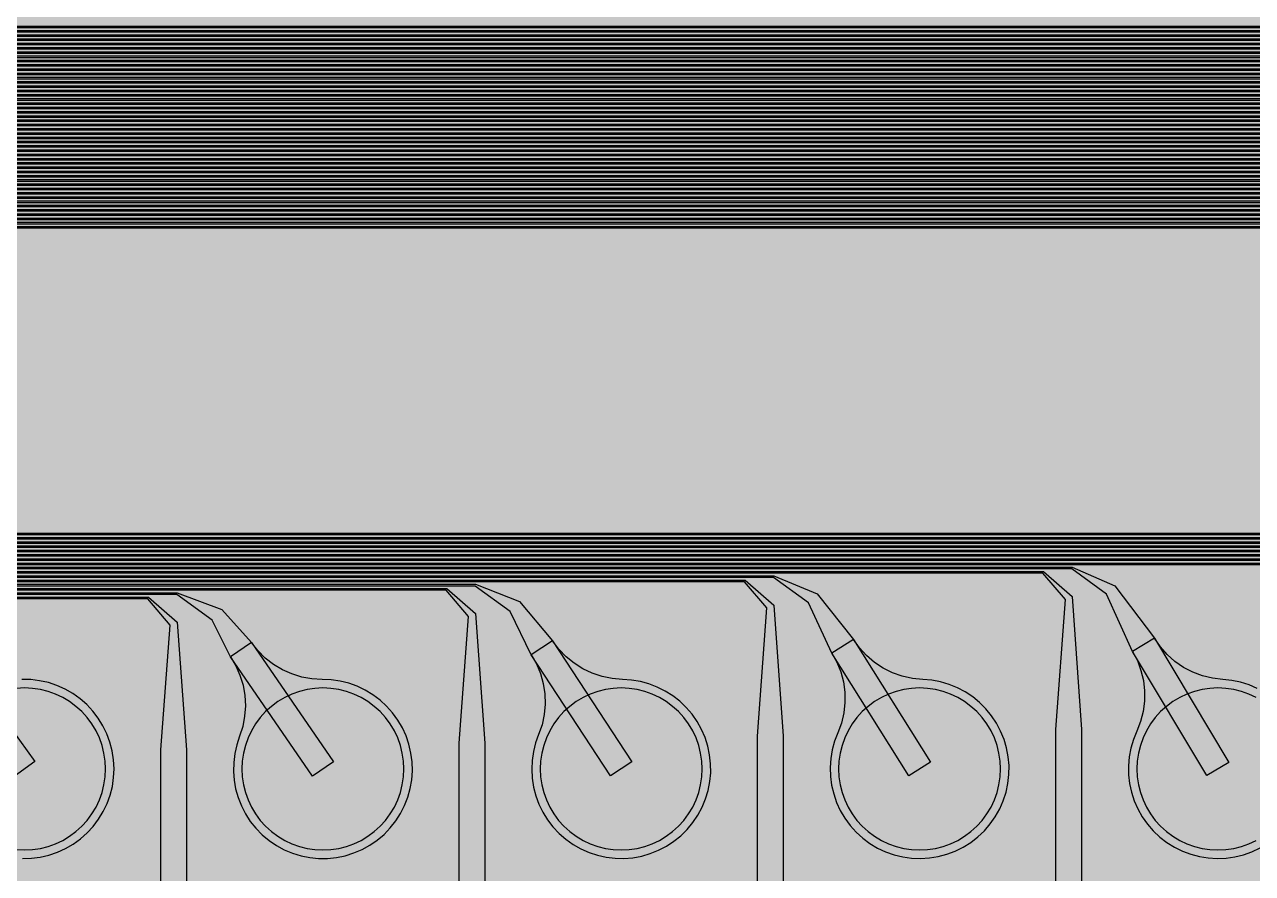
# Model space of a CAD drawing. Header units: metres. Extents: x -7240 to 10960, y -29667 to 1823.
# Drawn here: x -2627 to -1187, y -20165 to -19170 of the extents above; entities that cross this region are included whole.
import ezdxf

# ---------------------------------------------------------------- set-up
doc = ezdxf.new("R2010")
doc.units = ezdxf.units.M
for name, color, linetype in [('Metal1', 4, 'CONTINUOUS'), ('Polyimide', 7, 'CONTINUOUS'), ('Polyimide_Negative', 5, 'CONTINUOUS')]:
    doc.layers.add(name, color=color, linetype=linetype)

msp = doc.modelspace()

# ---------------------------------------------------------------- hatches: boundary and pattern name
at = {"layer": 'Polyimide'}
msp.add_hatch(color=7, dxfattribs=at).paths.add_polyline_path([(4088.5, -11806.9), (4098.7, -11851.2), (4115.6, -11893.5), (4138.6, -11932.7), (4167.4, -11968), (4201.1, -11998.5), (4239, -12023.6), (4280.3, -12042.7), (4349.2, -12073.7), (4413.2, -12113.8), (4471.3, -12162), (4522.3, -12217.7), (4565.4, -12279.7), (4599.7, -12346.9), (4624.7, -12418.2), (4639.9, -12492.2), (4645, -12567.5), (4639.9, -12642.8), (4624.7, -12716.8), (4599.7, -12788.1), (4565.4, -12855.3), (4522.3, -12917.3), (4471.3, -12973), (4413.2, -13021.2), (4349.2, -13061.3), (4280.3, -13092.3), (4239, -13111.4), (4201.1, -13136.5), (4167.4, -13167), (4138.6, -13202.3), (4115.6, -13241.5), (4098.7, -13283.8), (4088.5, -13328.1), (4085, -13373.5), (4085, -13567.5), (4099.4, -13861.6), (4142.6, -14152.8), (4214.2, -14438.4), (4313.4, -14715.5), (4439.2, -14981.7), (4590.6, -15234.2), (4766, -15470.7), (4963.7, -15688.8), (5181.8, -15886.5), (5418.3, -16061.9), (5670.8, -16213.3), (5936.9, -16339.1), (6214.1, -16438.3), (6499.7, -16509.9), (6790.9, -16553.1), (7085, -16567.5), (9960.4, -16567.5), (10038.8, -16571.4), (10116.4, -16582.9), (10192.6, -16601.9), (10266.5, -16628.4), (10337.5, -16662), (10404.8, -16702.3), (10467.9, -16749.1), (10526.1, -16801.8), (10578.8, -16860), (10625.6, -16923), (10665.9, -16990.4), (10699.5, -17061.4), (10725.9, -17135.3), (10745, -17211.4), (10756.5, -17289.1), (10760.4, -17367.5), (10760.4, -21957.3), (10721.6, -22012.9), (10686, -22070.6), (10653.6, -22130.1), (10624.5, -22191.4), (10598.9, -22254.2), (10576.8, -22318.2), (10558.3, -22383.5), (10543.4, -22449.6), (10532.2, -22516.5), (10524.7, -22583.8), (10521, -22651.5), (10521, -22719.3), (10524.7, -22787), (10532.2, -22854.4), (10543.4, -22921.2), (10558.3, -22987.4), (10576.8, -23052.6), (10598.9, -23116.7), (10624.5, -23179.5), (10653.6, -23240.7), (10686, -23300.3), (10721.6, -23357.9), (10760.4, -23413.5), (10760.4, -28667.5), (10756.5, -28745.9), (10745, -28823.6), (10725.9, -28899.7), (10699.5, -28973.6), (10665.9, -29044.6), (10625.6, -29112), (10578.8, -29175), (10526.1, -29233.2), (10467.9, -29285.9), (10404.8, -29332.7), (10337.5, -29373), (10266.5, -29406.6), (10192.6, -29433.1), (10116.4, -29452.1), (10038.8, -29463.6), (9960.4, -29467.5), (-6239.6, -29467.5), (-6318, -29463.6), (-6395.7, -29452.1), (-6471.9, -29433.1), (-6545.8, -29406.6), (-6616.7, -29373), (-6684.1, -29332.7), (-6747.1, -29285.9), (-6805.3, -29233.2), (-6858, -29175), (-6904.8, -29112), (-6945.2, -29044.6), (-6978.7, -28973.6), (-7005.2, -28899.7), (-7024.3, -28823.6), (-7035.8, -28745.9), (-7039.6, -28667.5), (-7039.6, -23426.3), (-6999.4, -23370.1), (-6962.3, -23311.6), (-6928.7, -23251.2), (-6898.5, -23189), (-6871.8, -23125.1), (-6848.8, -23059.9), (-6829.5, -22993.4), (-6814, -22926), (-6802.4, -22857.8), (-6794.6, -22789.1), (-6790.7, -22720), (-6790.7, -22650.8), (-6794.6, -22581.8), (-6802.4, -22513), (-6814, -22444.8), (-6829.5, -22377.4), (-6848.8, -22311), (-6871.8, -22245.7), (-6898.5, -22181.9), (-6928.7, -22119.7), (-6962.3, -22059.2), (-6999.4, -22000.8), (-7039.6, -21944.5), (-7039.6, -17367.5), (-7035.8, -17289.1), (-7024.3, -17211.4), (-7005.2, -17135.3), (-6978.7, -17061.4), (-6945.2, -16990.4), (-6904.8, -16923), (-6858, -16860), (-6805.3, -16801.8), (-6747.1, -16749.1), (-6684.1, -16702.3), (-6616.7, -16662), (-6545.8, -16628.4), (-6471.9, -16601.9), (-6395.7, -16582.9), (-6318, -16571.4), (-6239.6, -16567.5), (-3334, -16567.5), (-3039.9, -16553.1), (-2748.7, -16509.9), (-2463.1, -16438.3), (-2185.9, -16339.1), (-1919.8, -16213.3), (-1667.3, -16061.9), (-1430.8, -15886.5), (-1212.7, -15688.8), (-1015, -15470.7), (-839.6, -15234.2), (-688.2, -14981.7), (-562.4, -14715.5), (-463.2, -14438.4), (-391.6, -14152.8), (-348.4, -13861.6), (-334, -13567.5), (-334, -13373.5), (-337.5, -13328.1), (-347.7, -13283.8), (-364.6, -13241.5), (-387.6, -13202.3), (-416.4, -13167), (-450.1, -13136.5), (-488, -13111.4), (-529.3, -13092.3), (-529.3, -13092.3), (-598.2, -13061.3), (-662.2, -13021.2), (-720.3, -12973), (-771.3, -12917.3), (-814.4, -12855.3), (-848.7, -12788.1), (-873.7, -12716.8), (-888.9, -12642.8), (-894, -12567.5), (-888.9, -12492.2), (-873.7, -12418.2), (-848.7, -12346.9), (-814.4, -12279.7), (-771.3, -12217.7), (-720.3, -12162), (-662.2, -12113.8), (-598.2, -12073.7), (-529.3, -12042.7), (-488, -12023.6), (-450.1, -11998.5), (-416.4, -11968), (-387.6, -11932.7), (-364.6, -11893.5), (-347.7, -11851.2), (-337.5, -11806.9), (-334, -11761.5), (-334, -11074.3), (-337.5, -11028.9), (-347.7, -10984.6), (-364.6, -10942.4), (-387.6, -10903.1), (-416.4, -10867.8), (-450.1, -10837.3), (-488, -10812.2), (-529.3, -10793.2), (-529.3, -10793.2), (-598.2, -10762.1), (-662.2, -10722.1), (-720.3, -10673.8), (-771.3, -10618.1), (-814.4, -10556.1), (-848.7, -10488.9), (-873.7, -10417.6), (-888.9, -10343.7), (-894, -10268.3), (-888.9, -10193), (-873.7, -10119), (-848.7, -10047.8), (-814.4, -9980.5), (-771.3, -9918.5), (-720.3, -9862.9), (-662.2, -9814.6), (-598.2, -9774.6), (-529.3, -9743.5), (-488, -9724.5), (-450.1, -9699.4), (-416.4, -9668.8), (-387.6, -9633.5), (-364.6, -9594.3), (-347.7, -9552), (-337.5, -9507.7), (-334, -9462.4), (-334, -8775.1), (-337.5, -8729.8), (-347.7, -8685.5), (-364.6, -8643.2), (-387.6, -8604), (-416.4, -8568.7), (-450.1, -8538.1), (-488, -8513), (-529.3, -8494), (-529.3, -8494), (-598.2, -8462.9), (-662.2, -8422.9), (-720.3, -8374.6), (-771.3, -8319), (-814.4, -8257), (-848.7, -8189.7), (-873.7, -8118.5), (-888.9, -8044.5), (-894, -7969.2), (-888.9, -7893.8), (-873.7, -7819.9), (-848.7, -7748.6), (-814.4, -7681.4), (-771.3, -7619.4), (-720.3, -7563.7), (-662.2, -7515.4), (-598.2, -7475.4), (-529.3, -7444.3), (-529.3, -7444.3), (-488, -7425.3), (-450.1, -7400.2), (-416.4, -7369.7), (-387.6, -7334.4), (-364.6, -7295.1), (-347.7, -7252.9), (-337.5, -7208.6), (-334, -7163.2), (-334, -6476), (-337.5, -6430.6), (-347.7, -6386.3), (-364.6, -6344), (-387.6, -6304.8), (-416.4, -6269.5), (-450.1, -6239), (-488, -6213.9), (-529.3, -6194.8), (-529.3, -6194.8), (-598.2, -6163.8), (-662.2, -6123.7), (-720.3, -6075.5), (-771.3, -6019.8), (-814.4, -5957.8), (-848.7, -5890.6), (-873.7, -5819.3), (-888.9, -5745.3), (-894, -5670), (-888.9, -5594.7), (-873.7, -5520.7), (-848.7, -5449.4), (-814.4, -5382.2), (-771.3, -5320.2), (-720.3, -5264.5), (-662.2, -5216.3), (-598.2, -5176.2), (-529.3, -5145.2), (-529.3, -5145.2), (-488, -5126.1), (-450.1, -5101), (-416.4, -5070.5), (-387.6, -5035.2), (-364.6, -4996), (-347.7, -4953.7), (-337.5, -4909.4), (-334, -4864), (-334, 380), (-334, 1522.5), (-289, 1522.5), (-288.8, 1515.6), (-288.1, 1508.8), (-287, 1502), (-285.4, 1495.3), (-283.4, 1488.7), (-281, 1482.3), (-278.2, 1476.1), (-274.9, 1470), (-271.3, 1464.2), (-267.3, 1458.6), (-262.9, 1453.3), (-258.2, 1448.3), (-253.2, 1443.6), (-247.9, 1439.2), (-242.3, 1435.2), (-236.5, 1431.6), (-230.4, 1428.3), (-224.2, 1425.5), (-217.8, 1423.1), (-211.2, 1421.1), (-204.5, 1419.5), (-197.7, 1418.4), (-190.9, 1417.7), (-184, 1417.5), (-177.1, 1417.7), (-170.3, 1418.4), (-163.5, 1419.5), (-156.8, 1421.1), (-150.2, 1423.1), (-143.8, 1425.5), (-137.6, 1428.3), (-131.5, 1431.6), (-125.7, 1435.2), (-120.1, 1439.2), (-114.8, 1443.6), (-109.8, 1448.3), (-105.1, 1453.3), (-100.7, 1458.6), (-96.7, 1464.2), (-93.1, 1470), (-89.8, 1476.1), (-87, 1482.3), (-84.6, 1488.7), (-82.6, 1495.3), (-81, 1502), (-79.9, 1508.8), (-79.2, 1515.6), (-79, 1522.5), (1786, 1522.5), (3835, 1522.5), (3835.2, 1529), (3835.9, 1535.6), (3836.9, 1542), (3838.4, 1548.4), (3840.3, 1554.6), (3842.6, 1560.8), (3845.3, 1566.7), (3848.4, 1572.5), (3851.9, 1578.1), (3855.7, 1583.4), (3859.8, 1588.4), (3864.3, 1593.2), (3869.1, 1597.7), (3874.1, 1601.8), (3879.4, 1605.6), (3885, 1609.1), (3890.8, 1612.2), (3896.7, 1614.9), (3902.9, 1617.2), (3909.1, 1619.1), (3915.5, 1620.6), (3921.9, 1621.6), (3928.5, 1622.3), (3935, 1622.5), (3941.5, 1622.3), (3948.1, 1621.6), (3954.5, 1620.6), (3960.9, 1619.1), (3967.1, 1617.2), (3973.3, 1614.9), (3979.2, 1612.2), (3985, 1609.1), (3990.6, 1605.6), (3995.9, 1601.8), (4000.9, 1597.7), (4005.7, 1593.2), (4010.2, 1588.4), (4014.3, 1583.4), (4018.1, 1578.1), (4021.6, 1572.5), (4024.7, 1566.7), (4027.4, 1560.8), (4029.7, 1554.6), (4031.6, 1548.4), (4033.1, 1542), (4034.1, 1535.6), (4034.8, 1529), (4035, 1522.5), (4085, 1522.5), (4085, 380), (4085, 330), (4085, -4864), (4088.5, -4909.4), (4098.7, -4953.7), (4115.6, -4996), (4138.6, -5035.2), (4167.4, -5070.5), (4201.1, -5101), (4239, -5126.1), (4280.3, -5145.2), (4280.3, -5145.2), (4349.2, -5176.2), (4413.2, -5216.3), (4471.3, -5264.5), (4522.3, -5320.2), (4565.4, -5382.2), (4599.7, -5449.4), (4624.7, -5520.7), (4639.9, -5594.7), (4645, -5670), (4639.9, -5745.3), (4624.7, -5819.3), (4599.7, -5890.6), (4565.4, -5957.8), (4522.3, -6019.8), (4471.3, -6075.5), (4413.2, -6123.7), (4349.2, -6163.8), (4280.3, -6194.8), (4239, -6213.9), (4201.1, -6239), (4167.4, -6269.5), (4138.6, -6304.8), (4115.6, -6344), (4098.7, -6386.3), (4088.5, -6430.6), (4085, -6476), (4085, -11761.5), (4088.5, -11806.9)])

# ---------------------------------------------------------------- linework, layer by layer
at = {"layer": 'Metal1'}
for points in [[(898.9, -18191.7), (898.9, -19377.9), (868.3, -19408.5), (-6037.5, -19408.5), (-6068.1, -19377.9), (-6068.1, -16796.6)], [(-6066.1, -16797.4), (-6066.1, -19377.1), (-6036.7, -19406.5), (867.5, -19406.5), (896.9, -19377.1), (896.9, -18191.7)], [(893.9, -18191.7), (893.9, -19372.9), (863.3, -19403.5), (-6032.5, -19403.5), (-6063.1, -19372.9), (-6063.1, -16801.6)], [(-6061.1, -16802.4), (-6061.1, -19372.1), (-6031.7, -19401.5), (862.5, -19401.5), (891.9, -19372.1), (891.9, -18191.7)], [(888.9, -18191.7), (888.9, -19367.9), (858.3, -19398.5), (-6027.5, -19398.5), (-6058.1, -19367.9), (-6058.1, -16806.6)], [(-6056.1, -16807.4), (-6056.1, -19367.1), (-6026.7, -19396.5), (857.5, -19396.5), (886.9, -19367.1), (886.9, -18191.7)], [(883.9, -18191.7), (883.9, -19362.9), (853.3, -19393.5), (-6022.5, -19393.5), (-6053.1, -19362.9), (-6053.1, -16811.6)], [(-6051.1, -16812.4), (-6051.1, -19362.1), (-6021.7, -19391.5), (852.5, -19391.5), (881.9, -19362.1), (881.9, -18191.7)], [(878.9, -18191.7), (878.9, -19357.9), (848.3, -19388.5), (-6017.5, -19388.5), (-6048.1, -19357.9), (-6048.1, -16816.6)], [(-6046.1, -16817.4), (-6046.1, -19357.1), (-6016.7, -19386.5), (847.5, -19386.5), (876.9, -19357.1), (876.9, -18191.7)], [(873.9, -18191.7), (873.9, -19352.9), (843.3, -19383.5), (-6012.5, -19383.5), (-6043.1, -19352.9), (-6043.1, -16821.6)], [(-6041.1, -16822.4), (-6041.1, -19352.1), (-6011.7, -19381.5), (842.5, -19381.5), (871.9, -19352.1), (871.9, -18191.7)], [(868.9, -18191.7), (868.9, -19347.9), (838.3, -19378.5), (-6007.5, -19378.5), (-6038.1, -19347.9), (-6038.1, -16826.6)], [(-6036.1, -16827.4), (-6036.1, -19347.1), (-6006.7, -19376.5), (837.5, -19376.5), (866.9, -19347.1), (866.9, -18191.7)], [(863.9, -18191.7), (863.9, -19342.9), (833.3, -19373.5), (-6002.5, -19373.5), (-6033.1, -19342.9), (-6033.1, -16831.6)], [(-6031.1, -16832.4), (-6031.1, -19342.1), (-6001.7, -19371.5), (832.5, -19371.5), (861.9, -19342.1), (861.9, -18191.7)], [(858.9, -18191.7), (858.9, -19337.9), (828.3, -19368.5), (-5997.5, -19368.5), (-6028.1, -19337.9), (-6028.1, -16836.6)], [(-6026.1, -16837.4), (-6026.1, -19337.1), (-5996.7, -19366.5), (827.5, -19366.5), (856.9, -19337.1), (856.9, -18191.7)], [(853.9, -18191.7), (853.9, -19332.9), (823.3, -19363.5), (-5992.5, -19363.5), (-6023.1, -19332.9), (-6023.1, -16841.6)], [(-6021.1, -16842.4), (-6021.1, -19332.1), (-5991.7, -19361.5), (822.5, -19361.5), (851.9, -19332.1), (851.9, -18191.7)], [(848.9, -18191.7), (848.9, -19327.9), (818.3, -19358.5), (-5987.5, -19358.5), (-6018.1, -19327.9), (-6018.1, -16846.6)], [(-6016.1, -16847.4), (-6016.1, -19327.1), (-5986.7, -19356.5), (817.5, -19356.5), (846.9, -19327.1), (846.9, -18191.7)], [(843.9, -18191.7), (843.9, -19322.9), (813.3, -19353.5), (-5982.5, -19353.5), (-6013.1, -19322.9), (-6013.1, -16851.6)], [(-6011.1, -16852.4), (-6011.1, -19322.1), (-5981.7, -19351.5), (812.5, -19351.5), (841.9, -19322.1), (841.9, -18191.7)], [(838.9, -18191.7), (838.9, -19317.9), (808.3, -19348.5), (-5977.5, -19348.5), (-6008.1, -19317.9), (-6008.1, -16856.6)], [(-6006.1, -16857.4), (-6006.1, -19317.1), (-5976.7, -19346.5), (807.5, -19346.5), (836.9, -19317.1), (836.9, -18191.7)], [(833.9, -18191.7), (833.9, -19312.9), (803.3, -19343.5), (-5972.5, -19343.5), (-6003.1, -19312.9), (-6003.1, -16861.6)], [(-6001.1, -16862.4), (-6001.1, -19312.1), (-5971.7, -19341.5), (802.5, -19341.5), (831.9, -19312.1), (831.9, -18191.7)], [(828.9, -18191.7), (828.9, -19307.9), (798.3, -19338.5), (-5967.5, -19338.5), (-5998.1, -19307.9), (-5998.1, -16866.6)], [(-5996.1, -16867.4), (-5996.1, -19307.1), (-5966.7, -19336.5), (797.5, -19336.5), (826.9, -19307.1), (826.9, -18191.7)], [(823.9, -18191.7), (823.9, -19302.9), (793.3, -19333.5), (-5962.5, -19333.5), (-5993.1, -19302.9), (-5993.1, -16871.6)], [(-5991.1, -16872.4), (-5991.1, -19302.1), (-5961.7, -19331.5), (792.5, -19331.5), (821.9, -19302.1), (821.9, -18191.7)], [(818.9, -18191.7), (818.9, -19297.9), (788.3, -19328.5), (-5957.5, -19328.5), (-5988.1, -19297.9), (-5988.1, -16876.6)], [(-5986.1, -16877.4), (-5986.1, -19297.1), (-5956.7, -19326.5), (787.5, -19326.5), (816.9, -19297.1), (816.9, -18191.7)], [(813.9, -18191.7), (813.9, -19292.9), (783.3, -19323.5), (-5952.5, -19323.5), (-5983.1, -19292.9), (-5983.1, -16881.6)], [(-5981.1, -16882.4), (-5981.1, -19292.1), (-5951.7, -19321.5), (782.5, -19321.5), (811.9, -19292.1), (811.9, -18191.7)], [(808.9, -18191.7), (808.9, -19287.9), (778.3, -19318.5), (-5947.5, -19318.5), (-5978.1, -19287.9), (-5978.1, -16886.6)], [(-5976.1, -16887.4), (-5976.1, -19287.1), (-5946.7, -19316.5), (777.5, -19316.5), (806.9, -19287.1), (806.9, -18191.7)], [(803.9, -18191.7), (803.9, -19282.9), (773.3, -19313.5), (-5942.5, -19313.5), (-5973.1, -19282.9), (-5973.1, -16891.6)], [(-5971.1, -16892.4), (-5971.1, -19282.1), (-5941.7, -19311.5), (772.5, -19311.5), (801.9, -19282.1), (801.9, -18191.7)], [(798.9, -18191.7), (798.9, -19277.9), (768.3, -19308.5), (-5937.5, -19308.5), (-5968.1, -19277.9), (-5968.1, -16896.6)], [(-5966.1, -16897.4), (-5966.1, -19277.1), (-5936.7, -19306.5), (767.5, -19306.5), (796.9, -19277.1), (796.9, -18191.7)], [(793.9, -18191.7), (793.9, -19272.9), (763.3, -19303.5), (-5932.5, -19303.5), (-5963.1, -19272.9), (-5963.1, -16901.6)], [(-5961.1, -16902.4), (-5961.1, -19272.1), (-5931.7, -19301.5), (762.5, -19301.5), (791.9, -19272.1), (791.9, -18191.7)], [(788.9, -18191.7), (788.9, -19267.9), (758.3, -19298.5), (-5927.5, -19298.5), (-5958.1, -19267.9), (-5958.1, -16906.6)], [(-5956.1, -16907.4), (-5956.1, -19267.1), (-5926.7, -19296.5), (757.5, -19296.5), (786.9, -19267.1), (786.9, -18191.7)], [(783.9, -18191.7), (783.9, -19262.9), (753.3, -19293.5), (-5922.5, -19293.5), (-5953.1, -19262.9), (-5953.1, -16911.6)], [(-5951.1, -16912.4), (-5951.1, -19262.1), (-5921.7, -19291.5), (752.5, -19291.5), (781.9, -19262.1), (781.9, -18191.7)], [(778.9, -18191.7), (778.9, -19257.9), (748.3, -19288.5), (-5917.5, -19288.5), (-5948.1, -19257.9), (-5948.1, -16916.6)], [(-5946.1, -16917.4), (-5946.1, -19257.1), (-5916.7, -19286.5), (747.5, -19286.5), (776.9, -19257.1), (776.9, -18191.7)], [(773.9, -18191.7), (773.9, -19252.9), (743.3, -19283.5), (-5912.5, -19283.5), (-5943.1, -19252.9), (-5943.1, -16921.6)], [(-5941.1, -16922.4), (-5941.1, -19252.1), (-5911.7, -19281.5), (742.5, -19281.5), (771.9, -19252.1), (771.9, -18191.7)], [(768.9, -18191.7), (768.9, -19247.9), (738.3, -19278.5), (-5907.5, -19278.5), (-5938.1, -19247.9), (-5938.1, -16926.6)], [(-5936.1, -16927.4), (-5936.1, -19247.1), (-5906.7, -19276.5), (737.5, -19276.5), (766.9, -19247.1), (766.9, -18191.7)], [(763.9, -18191.7), (763.9, -19242.9), (733.3, -19273.5), (-5902.5, -19273.5), (-5933.1, -19242.9), (-5933.1, -16931.6)], [(-5931.1, -16932.4), (-5931.1, -19242.1), (-5901.7, -19271.5), (732.5, -19271.5), (761.9, -19242.1), (761.9, -18191.7)], [(758.9, -18191.7), (758.9, -19237.9), (728.3, -19268.5), (-5897.5, -19268.5), (-5928.1, -19237.9), (-5928.1, -16936.6)], [(-5926.1, -16937.4), (-5926.1, -19237.1), (-5896.7, -19266.5), (727.5, -19266.5), (756.9, -19237.1), (756.9, -18191.7)], [(753.9, -18191.7), (753.9, -19232.9), (723.3, -19263.5), (-5892.5, -19263.5), (-5923.1, -19232.9), (-5923.1, -16941.6)], [(-5921.1, -16942.4), (-5921.1, -19232.1), (-5891.7, -19261.5), (722.5, -19261.5), (751.9, -19232.1), (751.9, -18191.7)], [(748.9, -18191.7), (748.9, -19227.9), (718.3, -19258.5), (-5887.5, -19258.5), (-5918.1, -19227.9), (-5918.1, -16946.6)], [(-5916.1, -16947.4), (-5916.1, -19227.1), (-5886.7, -19256.5), (717.5, -19256.5), (746.9, -19227.1), (746.9, -18191.7)], [(743.9, -18191.7), (743.9, -19222.9), (713.3, -19253.5), (-5882.5, -19253.5), (-5913.1, -19222.9), (-5913.1, -16951.6)], [(-5911.1, -16952.4), (-5911.1, -19222.1), (-5881.7, -19251.5), (712.5, -19251.5), (741.9, -19222.1), (741.9, -18191.7)], [(738.9, -18191.7), (738.9, -19217.9), (708.3, -19248.5), (-5877.5, -19248.5), (-5908.1, -19217.9), (-5908.1, -17921.6)], [(-5906.1, -17922.4), (-5906.1, -19217.1), (-5876.7, -19246.5), (707.5, -19246.5), (736.9, -19217.1), (736.9, -18191.7)], [(733.9, -18191.7), (733.9, -19212.9), (703.3, -19243.5), (-5872.5, -19243.5), (-5903.1, -19212.9), (-5903.1, -17926.6)], [(-5901.1, -17927.4), (-5901.1, -19212.1), (-5871.7, -19241.5), (702.5, -19241.5), (731.9, -19212.1), (731.9, -18191.7)], [(728.9, -18191.7), (728.9, -19207.9), (698.3, -19238.5), (-5867.5, -19238.5), (-5898.1, -19207.9), (-5898.1, -17931.6)], [(-5896.1, -17932.4), (-5896.1, -19207.1), (-5866.7, -19236.5), (697.5, -19236.5), (726.9, -19207.1), (726.9, -18191.7)], [(723.9, -18191.7), (723.9, -19202.9), (693.3, -19233.5), (-5862.5, -19233.5), (-5893.1, -19202.9), (-5893.1, -17936.6)], [(-5891.1, -17937.4), (-5891.1, -19202.1), (-5861.7, -19231.5), (692.5, -19231.5), (721.9, -19202.1), (721.9, -18191.7)], [(718.9, -18191.7), (718.9, -19197.9), (688.3, -19228.5), (-5857.5, -19228.5), (-5888.1, -19197.9), (-5888.1, -17941.6)], [(-5886.1, -17942.4), (-5886.1, -19197.1), (-5856.7, -19226.5), (687.5, -19226.5), (716.9, -19197.1), (716.9, -18191.7)], [(713.9, -18191.7), (713.9, -19192.9), (683.3, -19223.5), (-5852.5, -19223.5), (-5883.1, -19192.9), (-5883.1, -17946.6)], [(-5881.1, -17947.4), (-5881.1, -19192.1), (-5851.7, -19221.5), (682.5, -19221.5), (711.9, -19192.1), (711.9, -18191.7)], [(708.9, -18191.7), (708.9, -19187.9), (678.3, -19218.5), (-5847.5, -19218.5), (-5878.1, -19187.9), (-5878.1, -17951.6)], [(-5876.1, -17952.4), (-5876.1, -19187.1), (-5846.7, -19216.5), (677.5, -19216.5), (706.9, -19187.1), (706.9, -18191.7)], [(703.9, -18191.7), (703.9, -19182.9), (673.3, -19213.5), (-5842.5, -19213.5), (-5873.1, -19182.9), (-5873.1, -17956.6)], [(-5871.1, -17957.4), (-5871.1, -19182.1), (-5841.7, -19211.5), (672.5, -19211.5), (701.9, -19182.1), (701.9, -18191.7)], [(698.9, -18191.7), (698.9, -19177.9), (668.3, -19208.5), (-5837.5, -19208.5), (-5868.1, -19177.9), (-5868.1, -17961.6)], [(-5866.1, -17962.4), (-5866.1, -19177.1), (-5836.7, -19206.5), (667.5, -19206.5), (696.9, -19177.1), (696.9, -18191.7)], [(693.9, -18191.7), (693.9, -19172.9), (663.3, -19203.5), (-5832.5, -19203.5), (-5863.1, -19172.9), (-5863.1, -17966.6)], [(-5861.1, -17967.4), (-5861.1, -19172.1), (-5831.7, -19201.5), (662.5, -19201.5), (691.9, -19172.1), (691.9, -18191.7)], [(1218.9, -18191.7), (1218.9, -22377.9), (1188.3, -22408.5), (-6037.5, -22408.5), (-6068.1, -22377.9), (-6068.1, -19796.6), (-6037.5, -19766), (1.9, -19766), (49.5, -19789.8), (108.8, -19884.6), (186.2, -20035.7), (159.5, -20049.3), (82.1, -19898.3), (41.2, -19797.5), (1.4, -19768), (-6036.7, -19768), (-6066.1, -19797.4), (-6066.1, -22377.1), (-6036.7, -22406.5), (1187.5, -22406.5), (1216.9, -22377.1), (1216.9, -18191.7)], [(1213.9, -18191.7), (1213.9, -22372.9), (1183.3, -22403.5), (-6032.5, -22403.5), (-6063.1, -22372.9), (-6063.1, -19801.6), (-6032.5, -19771), (-31.7, -19771), (1.8, -19800.4), (12.9, -19964.2), (12.9, -20782.5), (-17.1, -20782.5), (-17.1, -19964.2), (-6, -19803.6), (-32.5, -19773), (-6031.7, -19773), (-6061.1, -19802.4), (-6061.1, -22372.1), (-6031.7, -22401.5), (1182.5, -22401.5), (1211.9, -22372.1), (1211.9, -18191.7)], [(1208.9, -18191.7), (1208.9, -22367.9), (1178.3, -22398.5), (-6027.5, -22398.5), (-6058.1, -22367.9), (-6058.1, -19806.6), (-6027.5, -19776), (-348.1, -19776), (-299.9, -19799.4), (-243.6, -19885.6), (-163.9, -20035.5), (-190.4, -20049.5), (-270.1, -19899.7), (-308.6, -19807.6), (-348.6, -19778), (-6026.7, -19778), (-6056.1, -19807.4), (-6056.1, -22367.1), (-6026.7, -22396.5), (1177.5, -22396.5), (1206.9, -22367.1), (1206.9, -18191.7)], [(1203.9, -18191.7), (1203.9, -22362.9), (1173.3, -22393.5), (-6022.5, -22393.5), (-6053.1, -22362.9), (-6053.1, -19811.6), (-6022.5, -19781), (-381.7, -19781), (-348.2, -19810.4), (-337.1, -19972.2), (-337.1, -20782.5), (-367.1, -20782.5), (-367.1, -19972.2), (-356.1, -19813.6), (-382.5, -19783), (-6021.7, -19783), (-6051.1, -19812.4), (-6051.1, -22362.1), (-6021.7, -22391.5), (1172.5, -22391.5), (1201.9, -22362.1), (1201.9, -18191.7)], [(1198.9, -18191.7), (1198.9, -22357.9), (1168.3, -22388.5), (-6017.5, -22388.5), (-6048.1, -22357.9), (-6048.1, -19816.6), (-6017.5, -19786), (-698.1, -19786), (-649.3, -19808.9), (-596.1, -19886.7), (-514, -20035.2), (-540.3, -20049.8), (-622.3, -19901.2), (-658.3, -19817.6), (-698.6, -19788), (-6016.7, -19788), (-6046.1, -19817.4), (-6046.1, -22357.1), (-6016.7, -22386.5), (1167.5, -22386.5), (1196.9, -22357.1), (1196.9, -18191.7)], [(1193.9, -18191.7), (1193.9, -22352.9), (1163.3, -22383.5), (-6012.5, -22383.5), (-6043.1, -22352.9), (-6043.1, -19821.6), (-6012.5, -19791), (-731.7, -19791), (-698.2, -19820.4), (-687.1, -19980.2), (-687.1, -20782.5), (-717.1, -20782.5), (-717.1, -19980.2), (-706.1, -19823.6), (-732.5, -19793), (-6011.7, -19793), (-6041.1, -19822.4), (-6041.1, -22352.1), (-6011.7, -22381.5), (1162.5, -22381.5), (1191.9, -22352.1), (1191.9, -18191.7)], [(1188.9, -18191.7), (1188.9, -22347.9), (1158.3, -22378.5), (-6007.5, -22378.5), (-6038.1, -22347.9), (-6038.1, -19826.6), (-6007.5, -19796), (-1048.1, -19796), (-998.7, -19818.3), (-948.7, -19887.9), (-864.1, -20035), (-890.1, -20050), (-974.7, -19902.9), (-1008, -19827.7), (-1048.6, -19798), (-6006.7, -19798), (-6036.1, -19827.4), (-6036.1, -22347.1), (-6006.7, -22376.5), (1157.5, -22376.5), (1186.9, -22347.1), (1186.9, -18191.7)], [(1183.9, -18191.7), (1183.9, -22342.9), (1153.3, -22373.5), (-6002.5, -22373.5), (-6033.1, -22342.9), (-6033.1, -19831.6), (-6002.5, -19801), (-1081.7, -19801), (-1048.1, -19830.3), (-1037.1, -19988.2), (-1037.1, -20782.5), (-1067.1, -20782.5), (-1067.1, -19988.2), (-1056.1, -19833.7), (-1082.5, -19803), (-6001.7, -19803), (-6031.1, -19832.4), (-6031.1, -22342.1), (-6001.7, -22371.5), (1152.5, -22371.5), (1181.9, -22342.1), (1181.9, -18191.7)], [(1178.9, -18191.7), (1178.9, -22337.9), (1148.3, -22368.5), (-5997.5, -22368.5), (-6028.1, -22337.9), (-6028.1, -19836.6), (-5997.5, -19806), (-1398.1, -19806), (-1348, -19827.7), (-1301.5, -19889.2), (-1214.3, -20034.8), (-1240, -20050.2), (-1327.3, -19904.7), (-1357.8, -19837.7), (-1398.6, -19808), (-5996.7, -19808), (-6026.1, -19837.4), (-6026.1, -22337.1), (-5996.7, -22366.5), (1147.5, -22366.5), (1176.9, -22337.1), (1176.9, -18191.7)], [(1173.9, -18191.7), (1173.9, -22332.9), (1143.3, -22363.5), (-5992.5, -22363.5), (-6023.1, -22332.9), (-6023.1, -19841.6), (-5992.5, -19811), (-1431.7, -19811), (-1398.1, -19840.3), (-1387.1, -19996.2), (-1387.1, -20782.5), (-1417.1, -20782.5), (-1417.1, -19996.2), (-1406.1, -19843.7), (-1432.5, -19813), (-5991.7, -19813), (-6021.1, -19842.4), (-6021.1, -22332.1), (-5991.7, -22361.5), (1142.5, -22361.5), (1171.9, -22332.1), (1171.9, -18191.7)], [(1168.9, -18191.7), (1168.9, -22327.9), (1138.3, -22358.5), (-5987.5, -22358.5), (-6018.1, -22327.9), (-6018.1, -19846.6), (-5987.5, -19816), (-1748.1, -19816), (-1697.3, -19837), (-1654.5, -19890.7), (-1564.4, -20034.5), (-1589.8, -20050.5), (-1679.9, -19906.6), (-1707.5, -19847.8), (-1748.6, -19818), (-5986.7, -19818), (-6016.1, -19847.4), (-6016.1, -22327.1), (-5986.7, -22356.5), (1137.5, -22356.5), (1166.9, -22327.1), (1166.9, -18191.7)], [(1163.9, -18191.7), (1163.9, -22322.9), (1133.3, -22353.5), (-5982.5, -22353.5), (-6013.1, -22322.9), (-6013.1, -19851.6), (-5982.5, -19821), (-1781.7, -19821), (-1748.1, -19850.3), (-1737.1, -20004.2), (-1737.1, -20782.5), (-1767.1, -20782.5), (-1767.1, -20004.2), (-1756.2, -19853.7), (-1782.5, -19823), (-5981.7, -19823), (-6011.1, -19852.4), (-6011.1, -22322.1), (-5981.7, -22351.5), (1132.5, -22351.5), (1161.9, -22322.1), (1161.9, -18191.7)], [(1158.9, -18191.7), (1158.9, -22317.9), (1128.3, -22348.5), (-5977.5, -22348.5), (-6008.1, -22317.9), (-6008.1, -19856.6), (-5977.5, -19826), (-2098.1, -19826), (-2046.5, -19846.3), (-2007.6, -19892.3), (-1914.6, -20034.3), (-1939.7, -20050.7), (-2032.7, -19908.8), (-2057.3, -19857.9), (-2098.6, -19828), (-5976.7, -19828), (-6006.1, -19857.4), (-6006.1, -22317.1), (-5976.7, -22346.5), (1127.5, -22346.5), (1156.9, -22317.1), (1156.9, -18191.7)], [(1153.9, -18191.7), (1153.9, -22312.9), (1123.3, -22343.5), (-5972.5, -22343.5), (-6003.1, -22312.9), (-6003.1, -19861.6), (-5972.5, -19831), (-2131.7, -19831), (-2098, -19860.3), (-2087.1, -20012.2), (-2087.1, -20782.5), (-2117.1, -20782.5), (-2117.1, -20012.2), (-2106.2, -19863.7), (-2132.5, -19833), (-5971.7, -19833), (-6001.1, -19862.4), (-6001.1, -22312.1), (-5971.7, -22341.5), (1122.5, -22341.5), (1151.9, -22312.1), (1151.9, -18191.7)], [(1148.9, -18191.7), (1148.9, -22307.9), (1118.3, -22338.5), (-5967.5, -22338.5), (-5998.1, -22307.9), (-5998.1, -19866.6), (-5967.5, -19836), (-2448.1, -19836), (-2395.7, -19855.4), (-2360.9, -19894.1), (-2264.8, -20034), (-2289.5, -20051), (-2385.6, -19911.1), (-2407, -19868.1), (-2448.6, -19838), (-5966.7, -19838), (-5996.1, -19867.4), (-5996.1, -22307.1), (-5966.7, -22336.5), (1117.5, -22336.5), (1146.9, -22307.1), (1146.9, -18191.7)], [(1143.9, -18191.7), (1143.9, -22302.9), (1113.3, -22333.5), (-5962.5, -22333.5), (-5993.1, -22302.9), (-5993.1, -19871.6), (-5962.5, -19841), (-2481.7, -19841), (-2448, -19870.3), (-2437.1, -20020.2), (-2437.1, -20782.5), (-2467.1, -20782.5), (-2467.1, -20020.2), (-2456.2, -19873.7), (-2482.5, -19843), (-5961.7, -19843), (-5991.1, -19872.4), (-5991.1, -22302.1), (-5961.7, -22331.5), (1112.5, -22331.5), (1141.9, -22302.1), (1141.9, -18191.7)], [(1138.9, -18191.7), (1138.9, -22297.9), (1108.3, -22328.5), (-5957.5, -22328.5), (-5988.1, -22297.9), (-5988.1, -19876.6), (-5957.5, -19846), (-2798.1, -19846), (-2744.8, -19864.4), (-2714.3, -19896.1), (-2615, -20033.7), (-2639.3, -20051.3), (-2738.7, -19913.7), (-2756.7, -19878.3), (-2798.6, -19848), (-5956.7, -19848), (-5986.1, -19877.4), (-5986.1, -22297.1), (-5956.7, -22326.5), (1107.5, -22326.5), (1136.9, -22297.1), (1136.9, -18191.7)], [(663.9, -19142.9), (633.3, -19173.5), (-5802.5, -19173.5), (-5833.1, -19142.9)], [(-5831.1, -19142.1), (-5801.7, -19171.5), (632.5, -19171.5), (661.9, -19142.1)], [(678.9, -19157.9), (648.3, -19188.5), (-5817.5, -19188.5), (-5848.1, -19157.9)], [(-5846.1, -19157.1), (-5816.7, -19186.5), (647.5, -19186.5), (676.9, -19157.1)], [(673.9, -19152.9), (643.3, -19183.5), (-5812.5, -19183.5), (-5843.1, -19152.9)], [(-5841.1, -19152.1), (-5811.7, -19181.5), (642.5, -19181.5), (671.9, -19152.1)], [(668.9, -19147.9), (638.3, -19178.5), (-5807.5, -19178.5), (-5838.1, -19147.9)], [(-5836.1, -19147.1), (-5806.7, -19176.5), (637.5, -19176.5), (666.9, -19147.1)], [(688.9, -19167.9), (658.3, -19198.5), (-5827.5, -19198.5), (-5858.1, -19167.9)], [(-5856.1, -19167.1), (-5826.7, -19196.5), (657.5, -19196.5), (686.9, -19167.1)], [(683.9, -19162.9), (653.3, -19193.5), (-5822.5, -19193.5), (-5853.1, -19162.9)], [(-5851.1, -19162.1), (-5821.7, -19191.5), (652.5, -19191.5), (681.9, -19162.1)], [(-1181, -19948.2), (-1190.6, -19944), (-1200.6, -19940.9), (-1210.9, -19938.8), (-1221.3, -19937.7), (-1233.4, -19936.2), (-1245.2, -19933.4), (-1256.6, -19929.1), (-1267.4, -19923.4), (-1277.5, -19916.5), (-1286.6, -19908.4), (-1294.6, -19899.3), (-1301.5, -19889.2), (-1327.3, -19904.7), (-1327.3, -19904.7), (-1321.6, -19915.5), (-1317.4, -19926.9), (-1314.5, -19938.7), (-1313.2, -19950.8), (-1313.3, -19963), (-1314.8, -19975.1), (-1317.9, -19986.9), (-1322.3, -19998.2), (-1326.3, -20008), (-1329.2, -20018), (-1331.2, -20028.3), (-1332.1, -20038.8), (-1331.9, -20049.2), (-1330.7, -20059.6), (-1328.5, -20069.9), (-1325.3, -20079.8), (-1321, -20089.4), (-1315.9, -20098.6), (-1309.9, -20107.1), (-1303, -20115.1), (-1295.4, -20122.3), (-1287.1, -20128.7), (-1278.2, -20134.2), (-1268.8, -20138.9), (-1259, -20142.5), (-1248.9, -20145.2), (-1238.5, -20146.9), (-1228.1, -20147.5), (-1217.6, -20147.1), (-1207.2, -20145.6), (-1197, -20143.1), (-1187.2, -20139.6), (-1177.7, -20135.1)], [(-2629.6, -20147.5), (-2619.1, -20147.2), (-2608.7, -20145.9), (-2598.5, -20143.5), (-2588.6, -20140.2), (-2579, -20135.8), (-2570, -20130.6), (-2561.5, -20124.4), (-2553.6, -20117.5), (-2546.5, -20109.8), (-2540.2, -20101.4), (-2534.8, -20092.5), (-2530.3, -20083), (-2526.7, -20073.2), (-2524.1, -20063), (-2522.6, -20052.6), (-2522.1, -20042.2), (-2522.7, -20031.7), (-2524.3, -20021.3), (-2526.9, -20011.2), (-2530.5, -20001.4), (-2535.1, -19991.9), (-2540.6, -19983), (-2547, -19974.7), (-2554.1, -19967), (-2562, -19960.1), (-2570.5, -19954), (-2579.6, -19948.8), (-2589.2, -19944.6), (-2599.2, -19941.3), (-2609.4, -19939), (-2619.8, -19937.8), (-2630.3, -19937.5)]]:
    msp.add_lwpolyline(points, dxfattribs=at)
for points in [[(-2032.7, -19908.8), (-2026.6, -19919.4), (-2021.9, -19930.6), (-2018.6, -19942.3), (-2016.8, -19954.4), (-2016.4, -19966.5), (-2017.5, -19978.7), (-2020, -19990.6), (-2024, -20002.1), (-2027.6, -20011.9), (-2030.1, -20022.1), (-2031.6, -20032.5), (-2032.1, -20042.9), (-2031.6, -20053.4), (-2029.9, -20063.8), (-2027.3, -20073.9), (-2023.7, -20083.7), (-2019.1, -20093.2), (-2013.6, -20102.1), (-2007.2, -20110.4), (-2000.1, -20118), (-1992.2, -20124.9), (-1983.6, -20131), (-1974.5, -20136.2), (-1964.9, -20140.5), (-1955, -20143.7), (-1944.8, -20146), (-1934.4, -20147.3), (-1923.9, -20147.4), (-1913.4, -20146.6), (-1903.1, -20144.7), (-1893.1, -20141.8), (-1883.3, -20137.9), (-1874, -20133.1), (-1865.3, -20127.3), (-1857.1, -20120.8), (-1849.7, -20113.4), (-1843, -20105.3), (-1837.1, -20096.6), (-1832.2, -20087.4), (-1828.2, -20077.7), (-1825.2, -20067.7), (-1823.2, -20057.4), (-1822.2, -20046.9), (-1822.3, -20036.5), (-1823.4, -20026), (-1825.6, -20015.8), (-1828.8, -20005.8), (-1832.9, -19996.2), (-1838, -19987), (-1844, -19978.4), (-1850.8, -19970.4), (-1858.3, -19963.2), (-1866.6, -19956.7), (-1875.4, -19951.1), (-1884.8, -19946.4), (-1894.6, -19942.7), (-1904.7, -19939.9), (-1915, -19938.2), (-1925.5, -19937.5), (-1937.6, -19936.6), (-1949.6, -19934.2), (-1961.2, -19930.3), (-1972.2, -19925.1), (-1982.5, -19918.6), (-1991.9, -19910.9), (-2000.3, -19902.1), (-2007.6, -19892.3), (-2032.7, -19908.8)], [(-1679.9, -19906.6), (-1674.1, -19917.3), (-1669.6, -19928.7), (-1666.5, -19940.4), (-1664.9, -19952.5), (-1664.8, -19964.7), (-1666.1, -19976.8), (-1668.9, -19988.7), (-1673.2, -20000.1), (-1676.9, -20009.9), (-1679.7, -20020), (-1681.4, -20030.3), (-1682.1, -20040.8), (-1681.8, -20051.3), (-1680.4, -20061.6), (-1677.9, -20071.8), (-1674.5, -20081.7), (-1670.1, -20091.3), (-1664.8, -20100.3), (-1658.6, -20108.7), (-1651.6, -20116.5), (-1643.8, -20123.6), (-1635.4, -20129.8), (-1626.4, -20135.2), (-1617, -20139.7), (-1607.1, -20143.1), (-1596.9, -20145.6), (-1586.5, -20147.1), (-1576, -20147.5), (-1565.6, -20146.9), (-1555.2, -20145.2), (-1545.1, -20142.5), (-1535.3, -20138.8), (-1525.9, -20134.2), (-1517, -20128.6), (-1508.7, -20122.2), (-1501.1, -20115), (-1494.3, -20107), (-1488.3, -20098.5), (-1483.1, -20089.3), (-1478.9, -20079.7), (-1475.7, -20069.7), (-1473.5, -20059.5), (-1472.3, -20049.1), (-1472.2, -20038.6), (-1473.1, -20028.2), (-1475.1, -20017.9), (-1478, -20007.8), (-1482, -19998.1), (-1486.9, -19988.9), (-1492.7, -19980.1), (-1499.3, -19972), (-1506.7, -19964.6), (-1514.8, -19958), (-1523.6, -19952.2), (-1532.8, -19947.3), (-1542.5, -19943.4), (-1552.6, -19940.4), (-1562.9, -19938.5), (-1573.3, -19937.6), (-1585.5, -19936.4), (-1597.4, -19933.7), (-1608.8, -19929.7), (-1619.7, -19924.2), (-1629.9, -19917.5), (-1639.2, -19909.6), (-1647.4, -19900.6), (-1654.5, -19890.7), (-1679.9, -19906.6)], [(-2385.6, -19911.1), (-2379.3, -19921.6), (-2374.4, -19932.7), (-2370.8, -19944.3), (-2368.7, -19956.3), (-2368, -19968.5), (-2368.9, -19980.7), (-2371.2, -19992.6), (-2374.9, -20004.2), (-2378.2, -20014.2), (-2380.5, -20024.4), (-2381.8, -20034.8), (-2382.1, -20045.3), (-2381.3, -20055.7), (-2379.5, -20066), (-2376.6, -20076.1), (-2372.8, -20085.8), (-2368, -20095.2), (-2362.3, -20104), (-2355.7, -20112.1), (-2348.4, -20119.6), (-2340.3, -20126.3), (-2331.7, -20132.2), (-2322.4, -20137.2), (-2312.8, -20141.3), (-2302.8, -20144.3), (-2292.5, -20146.4), (-2282.1, -20147.4), (-2271.6, -20147.4), (-2261.1, -20146.3), (-2250.9, -20144.2), (-2240.9, -20141), (-2231.2, -20136.9), (-2222.1, -20131.9), (-2213.4, -20126), (-2205.4, -20119.2), (-2198.1, -20111.7), (-2191.6, -20103.4), (-2186, -20094.6), (-2181.2, -20085.3), (-2177.4, -20075.5), (-2174.7, -20065.4), (-2172.9, -20055.1), (-2172.1, -20044.6), (-2172.5, -20034.1), (-2173.8, -20023.8), (-2176.2, -20013.6), (-2179.6, -20003.6), (-2183.9, -19994.1), (-2189.2, -19985.1), (-2195.4, -19976.6), (-2202.4, -19968.8), (-2210.1, -19961.7), (-2218.5, -19955.4), (-2227.5, -19950), (-2236.9, -19945.5), (-2246.8, -19942), (-2257, -19939.5), (-2267.3, -19938), (-2277.8, -19937.5), (-2290, -19936.8), (-2302, -19934.7), (-2313.6, -19931.1), (-2324.7, -19926.2), (-2335.2, -19919.9), (-2344.8, -19912.4), (-2353.4, -19903.7), (-2360.9, -19894.1), (-2385.6, -19911.1)]]:
    msp.add_lwpolyline(points, close=True, dxfattribs=at)
at = {"layer": 'Polyimide_Negative'}
for points in [[(-2636.4, -20137), (-2627.1, -20137.5), (-2617.8, -20137), (-2608.6, -20135.7), (-2599.5, -20133.4), (-2590.8, -20130.3), (-2582.3, -20126.3), (-2574.3, -20121.5), (-2566.9, -20115.9), (-2559.9, -20109.7), (-2553.7, -20102.8), (-2548.1, -20095.3), (-2543.3, -20087.3), (-2539.4, -20078.9), (-2536.2, -20070.1), (-2534, -20061), (-2532.6, -20051.8), (-2532.1, -20042.5), (-2532.1, -20042.5), (-2532.6, -20033.2), (-2534, -20024), (-2536.2, -20014.9), (-2539.4, -20006.1), (-2543.3, -19997.7), (-2548.1, -19989.7), (-2553.7, -19982.2), (-2559.9, -19975.3), (-2566.9, -19969.1), (-2574.3, -19963.5), (-2582.3, -19958.7), (-2590.8, -19954.7), (-2599.5, -19951.6), (-2608.6, -19949.3), (-2617.8, -19948), (-2627.1, -19947.5), (-2636.4, -19948)], [(-1182.3, -19958.7), (-1190.8, -19954.7), (-1199.5, -19951.6), (-1208.6, -19949.3), (-1217.8, -19948), (-1227.1, -19947.5), (-1236.4, -19948), (-1245.7, -19949.3), (-1254.7, -19951.6), (-1263.5, -19954.7), (-1271.9, -19958.7), (-1279.9, -19963.5), (-1287.4, -19969.1), (-1294.3, -19975.3), (-1300.6, -19982.2), (-1306.1, -19989.7), (-1310.9, -19997.7), (-1314.9, -20006.1), (-1318, -20014.9), (-1320.3, -20024), (-1321.7, -20033.2), (-1322.1, -20042.5), (-1321.7, -20051.8), (-1320.3, -20061), (-1318, -20070.1), (-1314.9, -20078.9), (-1310.9, -20087.3), (-1306.1, -20095.3), (-1300.6, -20102.8), (-1294.3, -20109.7), (-1287.4, -20115.9), (-1279.9, -20121.5), (-1271.9, -20126.3), (-1263.5, -20130.3), (-1254.7, -20133.4), (-1245.7, -20135.7), (-1236.4, -20137), (-1227.1, -20137.5), (-1217.8, -20137), (-1208.6, -20135.7), (-1199.5, -20133.4), (-1190.8, -20130.3), (-1182.3, -20126.3)]]:
    msp.add_lwpolyline(points, dxfattribs=at)
for points in [[(-2182.1, -20042.5), (-2182.6, -20033.2), (-2184, -20024), (-2186.2, -20014.9), (-2189.4, -20006.1), (-2193.3, -19997.7), (-2198.1, -19989.7), (-2203.7, -19982.2), (-2209.9, -19975.3), (-2216.9, -19969.1), (-2224.3, -19963.5), (-2232.3, -19958.7), (-2240.8, -19954.7), (-2249.5, -19951.6), (-2258.6, -19949.3), (-2267.8, -19948), (-2277.1, -19947.5), (-2286.4, -19948), (-2295.7, -19949.3), (-2304.7, -19951.6), (-2313.5, -19954.7), (-2321.9, -19958.7), (-2329.9, -19963.5), (-2337.4, -19969.1), (-2344.3, -19975.3), (-2350.6, -19982.2), (-2356.1, -19989.7), (-2360.9, -19997.7), (-2364.9, -20006.1), (-2368, -20014.9), (-2370.3, -20024), (-2371.7, -20033.2), (-2372.1, -20042.5), (-2371.7, -20051.8), (-2370.3, -20061), (-2368, -20070.1), (-2364.9, -20078.9), (-2360.9, -20087.3), (-2356.1, -20095.3), (-2350.6, -20102.8), (-2344.3, -20109.7), (-2337.4, -20115.9), (-2329.9, -20121.5), (-2321.9, -20126.3), (-2313.5, -20130.3), (-2304.7, -20133.4), (-2295.7, -20135.7), (-2286.4, -20137), (-2277.1, -20137.5), (-2267.8, -20137), (-2258.6, -20135.7), (-2249.5, -20133.4), (-2240.8, -20130.3), (-2232.3, -20126.3), (-2224.3, -20121.5), (-2216.9, -20115.9), (-2209.9, -20109.7), (-2203.7, -20102.8), (-2198.1, -20095.3), (-2193.3, -20087.3), (-2189.4, -20078.9), (-2186.2, -20070.1), (-2184, -20061), (-2182.6, -20051.8), (-2182.1, -20042.5)], [(-1832.1, -20042.5), (-1832.6, -20033.2), (-1834, -20024), (-1836.2, -20014.9), (-1839.4, -20006.1), (-1843.3, -19997.7), (-1848.1, -19989.7), (-1853.7, -19982.2), (-1859.9, -19975.3), (-1866.9, -19969.1), (-1874.3, -19963.5), (-1882.3, -19958.7), (-1890.8, -19954.7), (-1899.5, -19951.6), (-1908.6, -19949.3), (-1917.8, -19948), (-1927.1, -19947.5), (-1936.4, -19948), (-1945.7, -19949.3), (-1954.7, -19951.6), (-1963.5, -19954.7), (-1971.9, -19958.7), (-1979.9, -19963.5), (-1987.4, -19969.1), (-1994.3, -19975.3), (-2000.6, -19982.2), (-2006.1, -19989.7), (-2010.9, -19997.7), (-2014.9, -20006.1), (-2018, -20014.9), (-2020.3, -20024), (-2021.7, -20033.2), (-2022.1, -20042.5), (-2021.7, -20051.8), (-2020.3, -20061), (-2018, -20070.1), (-2014.9, -20078.9), (-2010.9, -20087.3), (-2006.1, -20095.3), (-2000.6, -20102.8), (-1994.3, -20109.7), (-1987.4, -20115.9), (-1979.9, -20121.5), (-1971.9, -20126.3), (-1963.5, -20130.3), (-1954.7, -20133.4), (-1945.7, -20135.7), (-1936.4, -20137), (-1927.1, -20137.5), (-1917.8, -20137), (-1908.6, -20135.7), (-1899.5, -20133.4), (-1890.8, -20130.3), (-1882.3, -20126.3), (-1874.3, -20121.5), (-1866.9, -20115.9), (-1859.9, -20109.7), (-1853.7, -20102.8), (-1848.1, -20095.3), (-1843.3, -20087.3), (-1839.4, -20078.9), (-1836.2, -20070.1), (-1834, -20061), (-1832.6, -20051.8), (-1832.1, -20042.5)], [(-1482.1, -20042.5), (-1482.6, -20033.2), (-1484, -20024), (-1486.2, -20014.9), (-1489.4, -20006.1), (-1493.3, -19997.7), (-1498.1, -19989.7), (-1503.7, -19982.2), (-1509.9, -19975.3), (-1516.9, -19969.1), (-1524.3, -19963.5), (-1532.3, -19958.7), (-1540.8, -19954.7), (-1549.5, -19951.6), (-1558.6, -19949.3), (-1567.8, -19948), (-1577.1, -19947.5), (-1586.4, -19948), (-1595.7, -19949.3), (-1604.7, -19951.6), (-1613.5, -19954.7), (-1621.9, -19958.7), (-1629.9, -19963.5), (-1637.4, -19969.1), (-1644.3, -19975.3), (-1650.6, -19982.2), (-1656.1, -19989.7), (-1660.9, -19997.7), (-1664.9, -20006.1), (-1668, -20014.9), (-1670.3, -20024), (-1671.7, -20033.2), (-1672.1, -20042.5), (-1671.7, -20051.8), (-1670.3, -20061), (-1668, -20070.1), (-1664.9, -20078.9), (-1660.9, -20087.3), (-1656.1, -20095.3), (-1650.6, -20102.8), (-1644.3, -20109.7), (-1637.4, -20115.9), (-1629.9, -20121.5), (-1621.9, -20126.3), (-1613.5, -20130.3), (-1604.7, -20133.4), (-1595.7, -20135.7), (-1586.4, -20137), (-1577.1, -20137.5), (-1567.8, -20137), (-1558.6, -20135.7), (-1549.5, -20133.4), (-1540.8, -20130.3), (-1532.3, -20126.3), (-1524.3, -20121.5), (-1516.9, -20115.9), (-1509.9, -20109.7), (-1503.7, -20102.8), (-1498.1, -20095.3), (-1493.3, -20087.3), (-1489.4, -20078.9), (-1486.2, -20070.1), (-1484, -20061), (-1482.6, -20051.8), (-1482.1, -20042.5)]]:
    msp.add_lwpolyline(points, close=True, dxfattribs=at)

doc.saveas('drawing.dxf')
